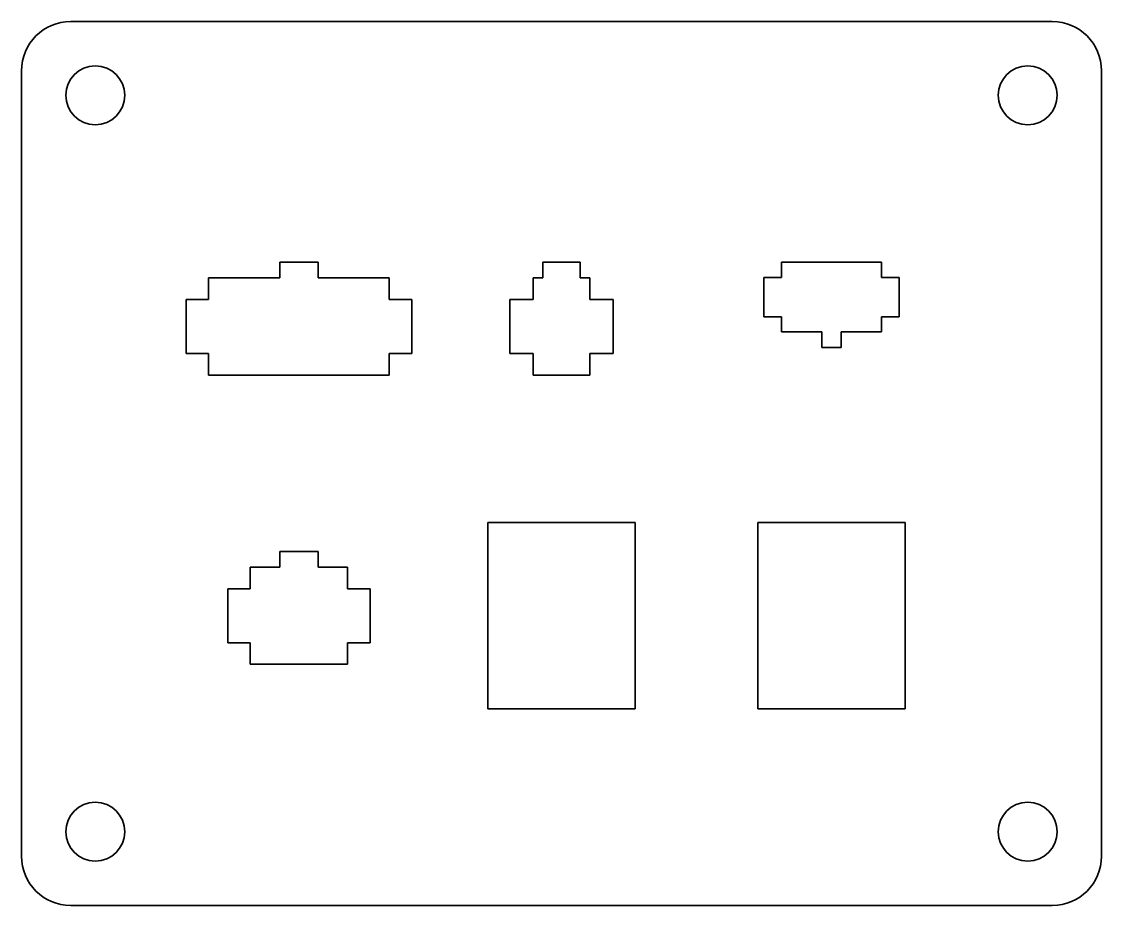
# Model space of a CAD drawing. Header units: inches. Extents: x 0 to 110, y 0 to 90.
import ezdxf

# ---------------------------------------------------------------- set-up
doc = ezdxf.new("R2010")
doc.units = ezdxf.units.IN
doc.header["$MEASUREMENT"] = 0
doc.layers.add('SIMUMAK Visible (ISO)', color=7, linetype='Continuous', lineweight=35)

# ---------------------------------------------------------------- blocks, each defined once
blk = doc.blocks.new('GLD-MAQ-04-INTFT01_Sheet_GLD-MAQ-04-INTFT01')
at = {"layer": 'SIMUMAK Visible (ISO)'}
for p, q in [((50, 45), (-50, 45)), ((-55, 40), (-55, -40)), ((55, -40), (55, 40)), ((-28.7, 18.9), (-28.7, 20.5)), ((-28.7, 20.5), (-24.8, 20.5)), ((-24.8, 20.5), (-24.8, 18.9)), ((-1.9, 18.9), (-1.9, 20.5)), ((-1.9, 20.5), (1.9, 20.5)), ((1.9, 20.5), (1.9, 18.9)), ((22.395, 20.5), (32.605, 20.5)), ((22.395, 18.95), (22.395, 20.5)), ((32.605, 20.5), (32.605, 18.95)), ((-35.95, 16.7), (-35.95, 18.9)), ((-35.95, 18.9), (-28.7, 18.9)), ((-24.8, 18.9), (-17.55, 18.9)), ((-17.55, 18.9), (-17.55, 16.7)), ((-2.9, 16.7), (-2.9, 18.9)), ((-2.9, 18.9), (-1.9, 18.9)), ((1.9, 18.9), (2.9, 18.9)), ((2.9, 18.9), (2.9, 16.7)), ((20.6, 14.95), (20.6, 18.95)), ((20.6, 18.95), (22.395, 18.95)), ((32.605, 18.95), (34.4, 18.95)), ((34.4, 18.95), (34.4, 14.95)), ((-38.25, 11.2), (-38.25, 16.7)), ((-38.25, 16.7), (-35.95, 16.7)), ((-17.55, 16.7), (-15.25, 16.7)), ((-15.25, 16.7), (-15.25, 11.2)), ((-5.25, 11.2), (-5.25, 16.7)), ((-5.25, 16.7), (-2.9, 16.7)), ((2.9, 16.7), (5.25, 16.7)), ((5.25, 16.7), (5.25, 11.2)), ((22.395, 14.95), (20.6, 14.95)), ((22.395, 13.4), (22.395, 14.95)), ((34.4, 14.95), (32.605, 14.95)), ((32.605, 14.95), (32.605, 13.4)), ((26.51, 13.4), (22.395, 13.4)), ((26.51, 11.8), (26.51, 13.4)), ((32.605, 13.4), (28.49, 13.4)), ((28.49, 13.4), (28.49, 11.8)), ((-35.95, 11.2), (-38.25, 11.2)), ((-35.95, 9), (-35.95, 11.2)), ((-15.25, 11.2), (-17.55, 11.2)), ((-17.55, 11.2), (-17.55, 9)), ((-2.9, 11.2), (-5.25, 11.2)), ((-2.9, 9), (-2.9, 11.2)), ((5.25, 11.2), (2.9, 11.2)), ((2.9, 11.2), (2.9, 9)), ((28.49, 11.8), (26.51, 11.8)), ((-17.55, 9), (-35.95, 9)), ((2.9, 9), (-2.9, 9)), ((-7.5, -6), (7.5, -6)), ((-7.5, -25), (-7.5, -6)), ((7.5, -6), (7.5, -25)), ((20, -6), (35, -6)), ((20, -25), (20, -6)), ((35, -6), (35, -25)), ((-28.7, -10.55), (-28.7, -8.95)), ((-28.7, -8.95), (-24.8, -8.95)), ((-24.8, -8.95), (-24.8, -10.55)), ((-31.7, -12.75), (-31.7, -10.55)), ((-31.7, -10.55), (-28.7, -10.55)), ((-24.8, -10.55), (-21.8, -10.55)), ((-21.8, -10.55), (-21.8, -12.75)), ((-34, -18.25), (-34, -12.75)), ((-34, -12.75), (-31.7, -12.75)), ((-21.8, -12.75), (-19.5, -12.75)), ((-19.5, -12.75), (-19.5, -18.25)), ((-31.7, -18.25), (-34, -18.25)), ((-31.7, -20.45), (-31.7, -18.25)), ((-19.5, -18.25), (-21.8, -18.25)), ((-21.8, -18.25), (-21.8, -20.45)), ((-21.8, -20.45), (-31.7, -20.45)), ((7.5, -25), (-7.5, -25)), ((35, -25), (20, -25)), ((-50, -45), (50, -45))]:
    blk.add_line(p, q, dxfattribs=at)
for centre in [(-47.5, 37.5), (47.5, 37.5), (-47.5, -37.5), (47.5, -37.5)]:
    blk.add_circle(centre, 3, dxfattribs=at)
at = {"layer": 'SIMUMAK Visible (ISO)', "extrusion": (0, 0, -1)}
for centre, start, end in [((50, 40), 0, 90), ((-50, 40), 90, 180), ((50, -40), 270, 0), ((-50, -40), 180, 270)]:
    blk.add_arc(centre, 5, start, end, dxfattribs=at)

msp = doc.modelspace()

# ---------------------------------------------------------------- block references
msp.add_blockref('GLD-MAQ-04-INTFT01_Sheet_GLD-MAQ-04-INTFT01', (55, 45))

doc.saveas('drawing.dxf')
